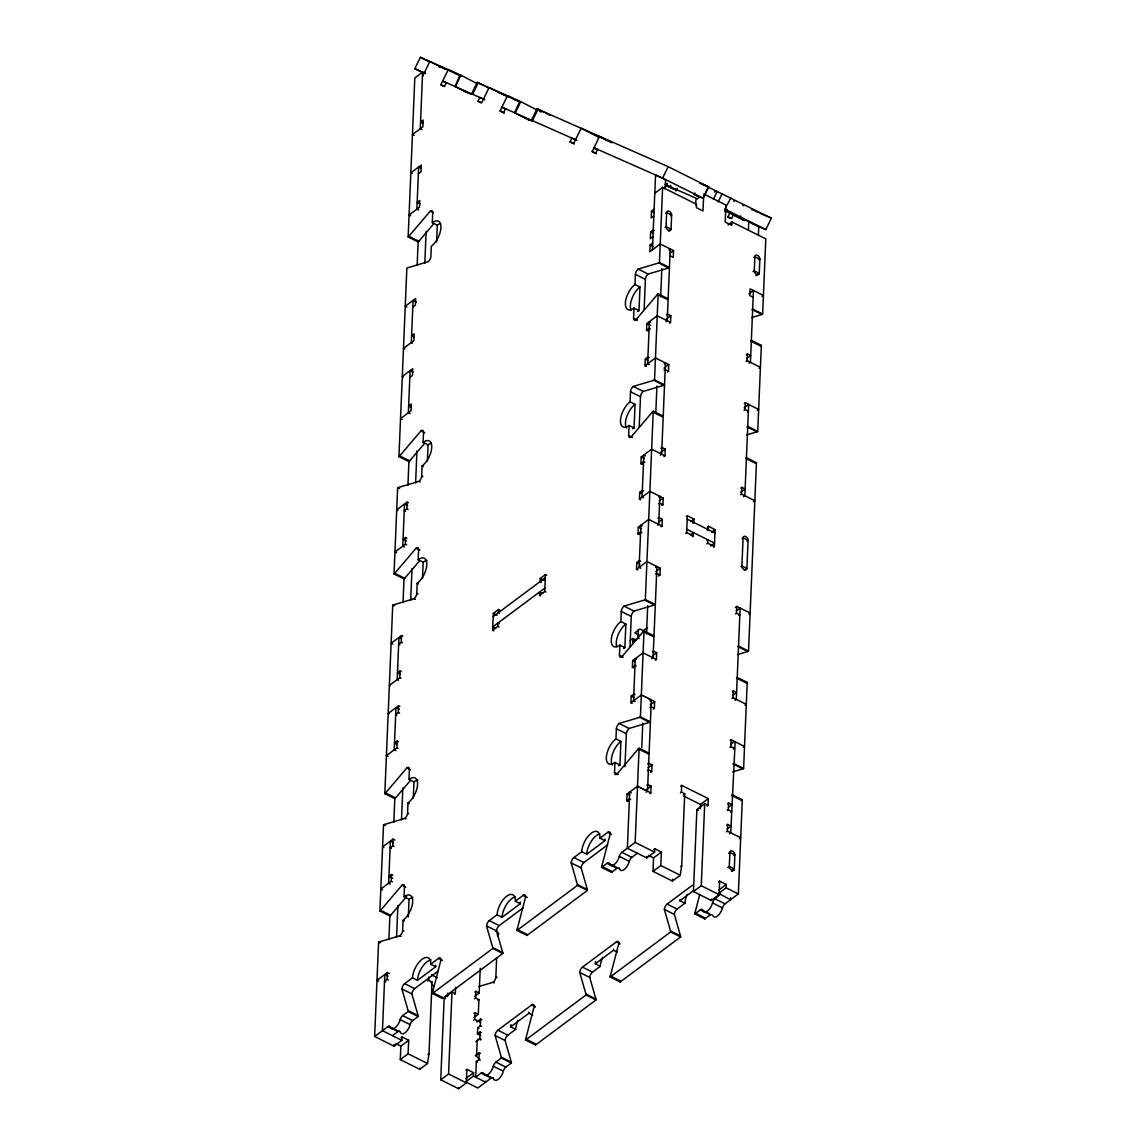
<?xml version="1.0" encoding="UTF-8"?>
<svg xmlns="http://www.w3.org/2000/svg" width="1146" height="1146" viewBox="0 0 1146 1146"><rect width="100%" height="100%" fill="white"/><g stroke="black" fill="none" stroke-linecap="round" stroke-linejoin="round"><path stroke-width="1.5" d="M493.195 616.562L545.295 577.742M492.794 626.246L492.751 627.091M427.716 981.076L428.69 980.346L432.028 982.007L429.005 1053.905L427.53 1063.488L419.708 1069.304L400.283 1059.62L408.105 1053.79L408.678 1040.31L402.017 1036.987L401.874 1040.353L394.052 1046.183L374.642 1036.485L378.581 942.284A4.226 2.006 -63.5 0 1 379.326 941.869L399.897 935.752L401.143 936.368M406.658 896.458L390.643 915.296A4.226 2.006 -63.5 0 1 389.884 915.983L379.899 910.998L383.509 824.948A4.226 2.006 -63.5 0 1 384.239 824.533L404.81 818.402L406.056 819.032M410.239 780.684L395.556 797.945A4.226 2.006 -63.5 0 1 394.797 798.633L384.812 793.648L392.72 605.26A4.226 2.006 -63.5 0 1 393.45 604.844L414.021 598.713L415.267 599.344M419.45 560.996L404.767 578.257A4.226 2.006 -63.5 0 1 404.008 578.959L394.023 573.974L397.633 487.91A4.226 2.006 -63.5 0 1 398.364 487.494L418.935 481.377L420.181 481.993M424.364 443.645L409.681 460.907A4.226 2.006 -63.5 0 1 408.936 461.609L398.937 456.624L406.844 268.221A4.226 2.006 -63.5 0 1 407.575 267.806L428.146 261.689A4.226 2.006 -63.5 0 0 430.896 256.375L431.311 246.261A14.798 7.034 -63.5 0 0 440.924 227.682A14.798 7.034 -63.5 0 0 432.3 222.668L432.73 212.554A4.226 2.006 -63.5 0 0 430.266 211.136L408.907 236.248A4.226 2.02 -63.5 0 1 408.148 236.936L418.132 241.921A4.226 2.02 -63.5 0 0 418.892 241.233L433.575 223.957M408.148 236.936L414.809 77.971L422.63 72.155L424.751 73.215M422.63 72.155L420.253 128.767L421.914 129.598M385.772 981.85L384.526 981.234L387.133 979.286L387.42 972.553L389.282 973.484M388.895 939.577L389.941 914.608M382.478 889.869L380.816 889.038L391.244 881.274L391.517 874.527L392.777 875.157M391.359 848.441L390.113 847.825L392.72 845.891L393.006 839.144L394.883 840.075M393.823 822.169L394.854 797.415M388.079 756.46L386.417 755.629L396.831 747.865L397.118 741.118L398.364 741.749M396.96 715.047L395.714 714.416L398.321 712.483L398.593 705.735L399.839 706.366M390.184 685.824L389.354 685.408L399.768 677.644L400.054 670.911L401.301 671.527M399.897 644.826L398.65 644.195L401.258 642.261L401.544 635.514L402.79 636.145M403.02 602.624L404.065 577.584M396.616 552.83L394.94 552L405.369 544.235L405.641 537.503L406.902 538.119M405.498 511.417L404.237 510.787L406.844 508.853L407.131 502.106L408.377 502.736M407.947 485.13L408.979 460.377M417.144 265.6L418.19 240.545M396.559 937.285L397.891 905.526M401.487 819.877L402.819 788.047M410.683 600.346L412.016 568.516M415.611 482.853L416.943 451.023M424.808 263.308L426.14 231.492M394.052 1046.183L394.124 1044.493M399.897 935.752A4.226 2.006 -63.5 0 0 402.633 930.437L403.063 920.324A14.798 7.034 -63.5 0 0 412.675 901.744A14.798 7.034 -63.5 0 0 404.051 896.731L404.481 886.617A4.226 2.006 -63.5 0 0 402.017 885.199L380.644 910.311A4.226 2.006 -63.5 0 1 379.899 910.998M404.81 818.402A4.226 2.006 -63.5 0 0 407.561 813.087L407.976 802.974A14.798 7.034 -63.5 0 0 417.588 784.394A14.798 7.034 -63.5 0 0 408.964 779.395L409.394 769.281A4.226 2.006 -63.5 0 0 406.93 767.849L385.572 792.96A4.226 2.006 -63.5 0 1 384.812 793.648M414.021 598.713A4.226 2.006 -63.5 0 0 416.772 593.413L417.187 583.3A14.798 7.034 -63.5 0 0 426.799 564.706A14.798 7.034 -63.5 0 0 418.175 559.706L418.605 549.593A4.226 2.006 -63.5 0 0 416.141 548.16L394.768 573.272A4.226 2.006 -63.5 0 1 394.023 573.974M418.935 481.377A4.226 2.006 -63.5 0 0 421.685 476.063L422.115 465.949A14.798 7.034 -63.5 0 0 431.727 447.355A14.798 7.034 -63.5 0 0 423.103 442.356L423.519 432.243A4.226 2.006 -63.5 0 0 421.055 430.81L399.696 455.922A4.226 2.006 -63.5 0 1 398.937 456.624M400.283 1059.62L400.856 1046.14L408.678 1040.31M408.305 916.915L409.05 899.223A14.798 7.034 -63.5 0 1 412.875 897.461M413.291 798.103L413.964 781.887A14.798 7.034 -63.5 0 1 417.789 780.111M422.487 578.415L423.175 562.199A14.798 7.034 -63.5 0 1 427 560.423M427.415 461.064L428.088 444.849A14.798 7.034 -63.5 0 1 431.311 443.201M436.597 242.021L437.299 225.16A14.798 7.034 -63.5 0 1 440.522 223.513M428.69 980.346L428.833 976.979M491.519 1077.842A4.226 2.006 -63.5 0 0 491.133 1078.085L477.825 1088.012L465.62 1081.91L473.441 1076.094L473.585 1072.713L466.923 1069.39L466.365 1082.884L458.543 1088.7L440.737 1079.819L444.175 997.808L451.997 991.978L455.32 993.639L455.592 987.322M447.628 996.519L447.771 993.138M440.737 1079.819L448.559 1073.988L451.997 991.978M458.543 1088.7L458.601 1087.439M473.713 1020.098L474.688 1019.367L474.974 1012.62L478.297 1014.282L478.913 999.684L475.576 998.023L474.602 998.753M475.576 998.023L475.862 991.276L479.186 992.937L480.231 968.241M493.869 630.873L492.622 630.257L493.324 613.397L498.539 609.514L499.785 610.145M480.461 1053.418L479.2 1052.787L478.928 1059.534L476.321 1061.468L475.662 1077.197L481.148 1073.1A4.226 2.006 -63.5 0 1 483.512 1073.53A8.452 4.025 -63.5 0 0 488.239 1074.361A8.452 4.025 -63.5 0 0 493.339 1066.21A4.226 2.006 -63.5 0 1 495.889 1062.127L501.389 1058.03A4.212 2.006 -63.5 0 0 501.318 1057.156L495.115 1035.497A4.226 2.006 -63.5 0 1 497.865 1030.182L531.73 1004.956L534.853 1006.517M479.673 1058.761A3.81 2.435 53.3 0 1 477.868 1057.715L476.951 1056.54A2.392 1.533 53.3 0 1 476.578 1055.151L477.194 1040.683A3.166 2.034 53.3 0 1 480.704 1040.038M480.589 1035.511L477.467 1033.95L477.724 1027.761L480.332 1025.828L480.618 1019.081L481.864 1019.711M475.891 1041.657L479.802 1038.749L480.074 1032.002L481.32 1032.632M492.622 630.257L497.837 626.375L497.966 622.994L499.226 623.625M498.539 609.514L498.395 612.895L499.642 613.511M485.689 1081.208L485.646 1082.182L473.441 1076.094M478.956 986.491L493.095 982.28A4.226 2.006 -63.5 0 0 495.846 976.965L496.648 957.798M497.565 935.895L497.679 933.159A4.226 2.006 -63.5 0 0 495.688 931.426M540.769 595.934L539.508 595.318L539.651 591.952L542.774 593.499M546.685 575.206L545.424 574.59L540.224 578.472L540.081 581.839L541.327 582.455M539.508 595.318L544.722 591.436L545.424 574.59M618.238 774.639L616.992 774.023A4.226 2.006 -63.5 0 1 614.528 772.59L614.958 762.477A14.798 7.034 -63.5 0 1 606.334 757.477A14.798 7.034 -63.5 0 1 615.946 738.884L616.362 728.77A4.226 2.006 -63.5 0 1 619.112 723.47L639.683 717.339A4.226 2.006 -63.5 0 0 640.413 716.923L650.412 721.908A4.226 2.006 -63.5 0 1 649.667 722.324L629.097 728.455L619.112 723.47M623.166 657.303L621.906 656.672A4.226 2.006 -63.5 0 1 619.442 655.24L619.871 645.126A14.798 7.034 -63.5 0 1 611.248 640.127A14.798 7.034 -63.5 0 1 620.86 621.547L621.29 611.434A4.226 2.006 -63.5 0 1 624.026 606.119L644.596 599.988A4.226 2.006 -63.5 0 0 645.341 599.573L655.326 604.558A4.226 2.006 -63.5 0 1 654.581 604.973L634.025 611.105L624.026 606.119M632.363 437.614L631.117 436.984A4.226 2.006 -63.5 0 1 628.653 435.552L629.082 425.453A14.798 7.034 -63.5 0 1 620.459 420.439A14.798 7.034 -63.5 0 1 630.071 401.859L630.486 391.746A4.226 2.006 -63.5 0 1 633.237 386.431L653.807 380.314A4.226 2.006 -63.5 0 0 654.538 379.899L664.537 384.884A4.226 2.006 -63.5 0 1 663.792 385.3L643.221 391.416L633.237 386.431M637.291 320.264L636.044 319.648A4.226 2.006 -63.5 0 1 633.58 318.216L633.996 308.102A14.798 7.034 -63.5 0 1 625.372 303.103A14.798 7.034 -63.5 0 1 634.984 284.509L635.414 274.395A4.226 2.006 -63.5 0 1 638.15 269.081L658.721 262.964A4.226 2.006 -63.5 0 0 659.466 262.549L669.45 267.534A4.226 2.006 -63.5 0 1 668.705 267.949L648.149 274.066L638.15 269.081M618.625 765.829A14.798 7.034 -63.5 0 0 619.943 764.969L620.931 741.376L615.946 738.884M623.539 648.493A14.798 7.034 -63.5 0 0 624.871 647.619L625.859 624.04L620.86 621.547M632.75 428.805A14.798 7.034 -63.5 0 0 634.067 427.945L635.056 404.352L630.071 401.859M637.663 311.454A14.798 7.034 -63.5 0 0 638.995 310.595L639.984 287.001L634.984 284.509M624.971 766.617L626.346 733.755A4.226 2.006 -63.5 0 1 629.097 728.455M630.014 646.545L631.274 616.419A4.226 2.006 -63.5 0 1 634.025 611.105M639.21 426.856L640.485 396.731A4.226 2.006 -63.5 0 1 643.221 391.416M644.138 309.506L645.399 279.38A4.226 2.006 -63.5 0 1 648.149 274.066M633.967 642.476L632.721 641.846L632.864 638.48L635.987 640.041M628.065 801.369L626.805 800.739L627.091 794.006L637.52 786.242L650.828 792.889L651.114 786.142L647.777 784.48L646.802 785.211M632.162 703.343L630.916 702.727L631.202 695.98L633.81 694.046L635.056 694.662M633.652 667.96L632.406 667.33L632.678 660.597L643.107 652.833L656.414 659.48L656.701 652.733L653.378 651.071L652.403 651.802M637.763 569.934L636.517 569.318L636.789 562.571L639.396 560.638L640.643 561.254M639.239 534.552L637.993 533.921L638.279 527.189L648.693 519.425L662.016 526.071L662.288 519.324L658.964 517.663L657.99 518.393M640.7 499.728L639.454 499.097L639.74 492.365L642.347 490.416L643.594 491.047M642.19 464.331L640.929 463.715L641.216 456.968L651.644 449.203L664.952 455.85L665.239 449.117L661.915 447.456L660.927 448.186M646.287 366.319L645.04 365.689L645.327 358.956L647.934 357.008L649.18 357.638M647.777 330.922L646.53 330.306L646.817 323.559L657.231 315.795L658.148 293.834L668.132 298.82A4.226 2.006 -63.5 0 0 667.387 299.521L657.403 294.536L636.044 319.648M652.704 243.052L650.097 245L649.825 251.733L660.239 243.983L662.617 187.371L696.496 204.275L696.353 207.655L702.999 210.979L703.644 195.651M654.509 230.604L653.263 229.988L650.656 231.922L650.369 238.669L652.976 236.721M654.122 209.202L651.53 211.151L651.243 217.883L653.85 215.949M652.432 249.799L655.555 174.98L665.554 179.965L665.196 188.517M632.721 641.846L637.935 637.964L638.279 629.541M659.466 262.549L660.239 243.983L673.562 250.63L673.275 257.363L669.952 255.701M617.479 868.038A4.226 2.006 -63.5 0 0 617.092 868.296L611.606 872.378L601.621 867.393L607.108 863.31A4.226 2.006 -63.5 0 1 609.471 863.726A8.452 4.025 -63.5 0 0 614.199 864.557A8.452 4.025 -63.5 0 0 619.298 856.406A4.226 2.006 -63.5 0 1 621.848 852.323L635.156 842.41L639.11 748.209L649.094 753.194A4.226 2.006 -63.5 0 0 648.35 753.896L638.351 748.911L616.992 774.023M640.413 716.923L644.023 630.873L654.008 635.858A4.226 2.006 -63.5 0 0 653.263 636.546L643.278 631.561L621.906 656.672M645.341 599.573L653.234 411.185L663.219 416.17A4.226 2.006 -63.5 0 0 662.474 416.858L652.489 411.872L631.117 436.984M654.538 379.899L657.231 315.795L670.539 322.441L670.825 315.709L667.502 314.047L666.528 314.778M641.746 747.794L642.777 723.097M646.516 633.91L647.705 605.618M655.799 412.603L656.916 386.087M660.64 296.886L661.829 268.594M650.498 699.533L651.329 699.948L647.504 791.227L646.201 792.201M631.36 792.889L629.698 792.058L627.349 848.241L646.759 857.924L646.817 856.449M650.742 772.275L651.73 771.545L652.002 764.797L648.679 763.136L647.705 763.866M653.392 709.073L654.366 708.343L654.653 701.61L641.345 694.963L630.916 702.727M658.492 576.037L659.967 574.948L660.239 568.201L646.931 561.554L636.517 569.318M661.93 505.458L662.904 504.727L663.19 497.98L649.868 491.333L639.454 499.097M667.516 372.049L668.505 371.318L668.777 364.571L655.469 357.924L645.04 365.689M680.423 792.817L681.397 792.087L684.721 793.748L681.712 865.66L680.223 875.243L672.416 881.059L652.991 871.361L653.564 857.881L661.371 852.065L654.724 848.742L653.736 849.458M646.759 857.924L654.581 852.108L654.724 848.742M652.991 871.361L660.812 865.545L661.371 852.065M695.694 204.876L695.909 199.776L699.805 196.868M685.652 533.363L686.64 532.632L687.342 515.772L694.003 519.095L693.86 522.476L692.872 523.206M681.397 792.087L681.684 785.354L708.314 798.647L708.027 805.394L707.053 806.111M692.313 536.686L693.287 535.956L693.43 532.589L690.508 534.767M706.738 543.877L707.712 543.161L707.856 539.78L706.881 540.511M713.399 547.201L714.373 546.484L715.075 529.624L708.429 526.301L708.285 529.667L707.297 530.397M719.301 892.935L726.149 887.835L726.292 884.468L719.631 881.145L719.058 894.625L711.251 900.441L693.445 891.559L696.883 809.549L704.704 803.733L708.027 805.394M700.321 808.689L700.493 804.463L708.314 798.647M693.445 891.559L701.266 885.743L704.704 803.733M751.633 317.542L761.918 314.477A4.226 2.006 -63.5 0 0 762.649 314.061L765.8 238.884L731.993 222.009L731.85 225.375L725.203 222.052L725.905 205.034L703.716 193.961M711.251 900.441L711.308 899.18M730.618 897.791L730.532 899.753L718.341 893.235M720.59 893.78L715.047 898.865A4.226 2.006 -63.5 0 0 712.497 902.933A8.452 4.025 -63.5 0 1 707.397 911.099A8.452 4.025 -63.5 0 1 702.684 910.253A4.226 2.006 -63.5 0 0 700.321 909.838L694.82 913.935L704.804 918.92L710.305 914.823A4.226 2.006 -63.5 0 1 711.064 914.408M748.41 230.102L748.768 221.522L733.426 214.746L731.578 218.542L727.896 216.923L730.432 211.695M726.406 831.838L727.395 831.108L727.667 824.375L731.005 826.037L727.094 828.945M727.309 810.494L728.283 809.764L728.57 803.031L731.893 804.693L728.469 807.242M729.959 747.307L730.933 746.576L731.22 739.829L744.528 746.476L743.224 747.45M732.008 698.43L732.982 697.699L733.268 690.966L736.592 692.628L732.681 695.536M735.546 613.898L736.52 613.167L736.806 606.42L750.129 613.067L748.825 614.041M740.545 494.814L741.519 494.084L741.791 487.337L745.129 488.998L740.731 492.279M744.083 410.268L745.058 409.537L745.344 402.805L758.652 409.451L757.735 431.412A4.226 2.006 -63.5 0 1 756.99 431.827L746.719 434.893M746.132 361.405L747.106 360.675L747.393 353.928L750.716 355.589L746.805 358.512M729.859 853.312L729.887 852.438A3.166 2.034 53.3 0 1 732.495 851.149A3.166 2.034 53.3 0 1 734.887 854.93L734.285 869.384A2.392 1.533 53.3 0 1 733.812 870.358L732.838 870.602A3.81 2.435 53.3 0 1 730.575 869.456L729.658 868.296A2.392 1.533 53.3 0 1 729.286 866.892L729.887 852.438L734.887 854.93L733.913 855.661M735.173 741.806L730.718 832.77L729.415 833.744M753.294 271.573L754.269 270.857L754.87 256.661A3.166 2.034 53.3 0 1 757.463 255.372A3.166 2.034 53.3 0 1 759.855 259.154L759.268 273.35L756.661 275.284M758.394 235.102L758.752 226.507L748.768 221.522M712.038 914.938L712.669 915.239A8.452 4.025 -63.5 0 0 717.396 916.084A8.452 4.025 -63.5 0 0 722.496 907.918A4.226 2.006 -63.5 0 1 725.046 903.85L738.353 893.937L742.293 799.736L732.308 794.751A4.226 2.006 -63.5 0 0 731.563 795.439L741.548 800.424A4.226 2.006 -63.5 0 1 742.293 799.736M732.581 771.917L742.866 768.866A4.226 2.006 -63.5 0 0 743.611 768.45L747.221 682.386L737.236 677.401A4.226 2.006 -63.5 0 0 736.477 678.103L746.461 683.088A4.226 2.006 -63.5 0 1 747.221 682.386M737.508 654.581L747.794 651.515A4.226 2.006 -63.5 0 0 748.524 651.1L756.432 462.698L746.433 457.712A4.226 2.006 -63.5 0 0 745.688 458.414L755.672 463.399A4.226 2.006 -63.5 0 1 756.432 462.698M761.345 345.361A4.226 2.006 -63.5 0 0 760.586 346.049L750.601 341.064A4.226 2.006 -63.5 0 1 751.361 340.376L761.345 345.361L758.652 409.451L757.348 410.426M419.708 1069.304L419.894 1068.115M672.416 881.059L672.688 879.269M523.049 907.89L499.269 925.596A4.226 2.006 -63.5 0 0 496.519 930.91L502.722 952.555A4.226 2.006 -63.5 0 1 502.793 953.443L442.356 998.467L432.371 993.482A4.226 2.006 -63.5 0 1 432.515 992.436L440.995 959.847A4.226 2.006 -63.5 0 0 438.531 958.414L430.71 964.244A14.798 7.034 -63.5 0 0 422.086 959.245A14.798 7.034 -63.5 0 0 412.474 977.825L404.653 983.655A4.226 2.006 -63.5 0 0 401.917 988.955L408.119 1010.614A4.226 2.006 -63.5 0 1 408.177 1011.503L402.69 1015.6A4.226 2.006 -63.5 0 0 400.14 1019.668A8.452 4.025 -63.5 0 1 395.041 1027.819A8.452 4.025 -63.5 0 1 390.313 1026.988A4.226 2.006 -63.5 0 0 387.95 1026.572L374.642 1036.485M607.667 844.846L583.901 862.551A4.226 2.006 -63.5 0 0 581.151 867.866L587.354 889.525A4.226 2.006 -63.5 0 1 587.425 890.399L526.974 935.423L516.989 930.437A4.226 2.006 -63.5 0 1 517.147 929.392L525.613 896.802A4.226 2.006 -63.5 0 0 523.149 895.384L515.342 901.2A14.798 7.034 -63.5 0 0 506.718 896.201A14.798 7.034 -63.5 0 0 497.106 914.78L489.285 920.61A4.226 2.006 -63.5 0 0 486.534 925.925L492.737 947.57A4.226 2.006 -63.5 0 1 492.809 948.458L432.371 993.482M602.638 957.354A14.798 7.034 -63.5 0 0 600.289 966.307L592.468 972.123A4.226 2.006 -63.5 0 0 589.732 977.438L595.934 999.097A4.226 2.006 -63.5 0 1 595.992 999.971L535.554 1045.009L525.57 1040.024A4.226 2.006 -63.5 0 1 525.713 1038.978L534.194 1006.389A4.226 2.006 -63.5 0 0 531.73 1004.956M601.621 867.393A4.226 2.006 -63.5 0 1 601.765 866.347L610.245 833.772A4.226 2.006 -63.5 0 0 607.781 832.34L599.96 838.156A14.798 7.034 -63.5 0 0 591.336 833.156A14.798 7.034 -63.5 0 0 581.724 851.75L573.917 857.566A4.226 2.006 -63.5 0 0 571.166 862.881L577.369 884.526A4.226 2.006 -63.5 0 1 577.426 885.414L516.989 930.437M687.271 894.31A14.798 7.034 -63.5 0 0 684.921 903.263L677.1 909.093A4.226 2.006 -63.5 0 0 674.349 914.393L680.552 936.053A4.226 2.006 -63.5 0 1 680.624 936.941L620.187 981.964L610.202 976.979A4.226 2.006 -63.5 0 1 610.345 975.934L618.826 943.344A4.226 2.006 -63.5 0 0 616.362 941.912L582.483 967.138A4.226 2.006 -63.5 0 0 579.747 972.453L585.935 994.112A4.226 2.006 -63.5 0 1 586.007 994.986L525.57 1040.024M694.82 913.935A4.226 2.006 -63.5 0 1 694.977 912.889L699.733 894.553M422.43 72.499L414.823 68.703L420.367 57.3L460.907 75.249L455.406 86.681L463.5 90.835M422.444 76.696L429.836 61.483L438.574 65.838M414.823 68.703L424.292 72.886L424.636 72.169M439.362 67.413L439.82 66.468L440.966 66.969M447.9 70.321L448.244 69.605L456.982 73.974M443.703 86.251L440.852 84.818L448.244 69.605M446.381 82.641L444.533 86.451L440.852 84.818M460.076 74.834L455.048 86.494M477.166 82.369L471.622 93.786L472.653 94.287L478.197 82.884L477.223 82.397L519.897 101.235L514.525 112.738M480.833 102.639L477.982 101.206L479.83 97.41L484.099 99.544M507.119 96.465L507.463 95.748L516.832 100.418M504.355 113.096L500.071 110.961L507.463 95.748M505.601 108.784L503.753 112.594L500.071 110.961M516.574 113.783L515.227 113.082L520.728 101.65L536.973 109.987M536.987 108.784L531.443 120.187L532.475 120.702L538.018 109.285L537.044 108.813L668.175 166.686L708.701 186.927L703.157 198.33L694.261 194.405L694.949 192.986M574.332 143.995L570.049 141.86L571.897 138.05L576.18 140.184M597.782 137.248L598.126 136.546M596.436 153.75L592.153 151.601L599.544 136.403L609.744 141.488M597.682 149.424L595.834 153.235L592.153 151.601M605.503 140.471L607.094 140.385M597.739 149.682L594 147.805L662.632 178.103L668.175 166.686M667.373 183.274L664.136 188.775M665.181 184.434L666.8 185.136L667.488 183.718M666.8 185.136L670.124 186.798L670.825 185.38M675.968 191.11L677.358 188.259M704.145 195.694L708.3 187.127L771.358 218.213L765.815 229.615L751.088 223.112M714.646 192.184L715.333 190.752L717.181 191.568L713.371 199.404M718.184 201.925L721.994 194.075M724.788 209.174L730.89 198M727.094 209.346L726.063 211.494L724.816 210.864M724.802 210.749L726.406 211.451L727.108 210.033M739.614 218.342L740.774 215.964M743.181 220.204L733.426 214.746M418.376 173.762L420.969 171.814L421.255 165.081L410.841 172.845L412.087 173.461M412.775 307.171L415.382 305.223L415.669 298.49L405.24 306.254L406.916 307.085M654.796 193.187L662.617 187.371M409.838 377.378L412.445 375.444L412.718 368.697L402.303 376.461L403.55 377.091M665.683 213.342L666.657 212.612A3.166 2.034 53.3 0 1 669.25 211.337A3.166 2.034 53.3 0 1 671.642 215.104L671.055 229.157L668.619 230.976M670.668 215.835L671.642 215.104L666.657 212.612L666.07 226.664A3.166 2.034 53.3 0 0 668.462 230.432A3.166 2.034 53.3 0 0 671.055 229.157L666.07 226.664L665.081 227.381M668.92 249.928L670.224 248.969L667.216 320.78L665.912 321.754M669.651 253.538L673.562 250.63M728.082 224.917L731.993 222.009M407.131 502.106L396.717 509.87L397.963 510.5M646.53 330.306L649.137 328.358L650.384 328.988M666.428 318.989L670.825 315.709M753.882 257.535L754.87 256.661M669.565 323.172L670.539 322.441M758.881 259.884L759.855 259.154M753.294 271.43L754.283 270.7A3.166 2.034 53.3 0 0 756.661 274.467A3.166 2.034 53.3 0 0 759.268 273.192L755.844 275.742M405.641 537.503L403.048 539.437L406.157 540.998M748.882 293.906L753.452 290.511L750.429 362.337L749.14 363.311M664.15 363.884L665.454 362.91L661.629 454.188L660.325 455.163M663.892 368.21L668.777 364.571M762.133 296.47L763.437 295.496L750.114 288.849L749.828 295.596L753.166 297.258M664.193 370.387L665.167 369.657L668.505 371.318M746.418 354.658L747.393 353.928M759.125 368.296L760.428 367.322L747.106 360.675M401.544 635.514L391.115 643.278L392.777 644.109M640.929 463.715L643.536 461.766L644.783 462.397M660.841 452.398L665.239 449.117M663.978 456.581L664.952 455.85M744.37 403.535L745.344 402.805M744.112 407.861L748.667 404.466L744.843 495.745L743.539 496.719M400.054 670.911L397.447 672.845L400.57 674.407M747.407 411.93L748.381 411.199L745.058 409.537M658.878 497.049L659.867 496.318L658.678 524.41L657.704 525.14M659.279 500.902L663.19 497.98M544.866 588.07L492.766 626.876L495.717 628.352M658.606 503.796L659.58 503.065L662.904 504.727M389.01 713.915L388.179 713.5L398.593 705.735M637.993 533.921L640.6 531.988L641.846 532.604M658.391 522.247L662.288 519.324M661.041 526.802L662.016 526.071M686.368 516.502L687.342 515.772M690.58 521.645L694.003 519.095M397.118 741.118L394.51 743.066L397.003 744.313M740.817 488.067L741.791 487.337M707.44 527.031L708.429 526.301M655.612 567.514L656.916 566.539L653.091 657.818L651.788 658.792M655.856 571.482L660.239 568.201M655.655 574.003L656.629 573.272L659.967 574.948M711.666 532.174L715.075 529.624M753.524 501.704L754.827 500.73L741.519 494.084M710.635 546.026L714.545 543.118L686.798 529.266M742.107 538.606L743.081 537.875A3.166 2.034 53.3 0 1 745.688 536.586A3.166 2.034 53.3 0 1 748.066 540.368L746.891 568.445L744.456 570.264M747.092 541.098L748.066 540.368L743.081 537.875L741.906 565.952A3.166 2.034 53.3 0 0 744.298 569.734A3.166 2.034 53.3 0 0 746.891 568.445L741.906 565.952L740.918 566.683M630.257 640.428L632.864 638.48M647.562 627.535L643.278 630.715L639.955 629.054L634.741 632.936L639.182 635.156M393.006 839.144L382.578 846.908L383.838 847.524M632.406 667.33L635.013 665.396L636.259 666.012M652.79 655.655L656.701 652.733M655.44 660.211L656.414 659.48M735.345 607.523L736.806 606.42M736.233 611.004L740.13 608.082L736.305 699.361L735.001 700.335M738.869 615.56L739.858 614.829L736.52 613.167M391.517 874.527L388.924 876.475L392.663 878.337M650.026 700.922L651.329 699.948M650.255 704.89L654.653 701.61M650.069 707.411L651.043 706.681L654.366 708.343M732.28 691.697L733.268 690.966M648.092 767.72L652.002 764.797M647.418 770.613L648.392 769.883L651.73 771.545M745 705.32L746.29 704.346L732.982 697.699M387.42 972.553L376.991 980.317L378.653 981.148M626.805 800.739L629.412 798.805L630.658 799.421M646.716 789.422L651.114 786.142M649.854 793.619L650.828 792.889M730.231 740.56L731.22 739.829M730.632 744.413L734.543 741.491M412.474 977.825L417.473 980.317L435.709 966.737A14.798 7.034 -63.5 0 0 435.681 965.09M497.106 914.78L502.091 917.273L520.327 903.693A14.798 7.034 -63.5 0 0 520.298 902.045M581.724 851.75L586.723 854.243L604.959 840.648A14.798 7.034 -63.5 0 0 604.93 839.001M680.71 786.084L681.684 785.354M733.282 748.968L734.257 748.238L730.933 746.576M400.298 1031.973A8.452 4.025 -63.5 0 0 405.025 1032.804A8.452 4.025 -63.5 0 0 410.125 1024.653A4.226 2.006 -63.5 0 1 412.675 1020.585L418.161 1016.488A4.226 2.006 -63.5 0 0 418.104 1015.6L411.901 993.94A4.226 2.006 -63.5 0 1 414.637 988.64L438.417 970.92M431.039 982.738L432.028 982.007M683.747 794.479L684.721 793.748M392.448 1035.655L397.934 1031.558A4.226 2.006 -63.5 0 1 399.41 1031.056M619.585 869.069A8.452 4.025 -63.5 0 0 624.369 869.399A8.452 4.025 -63.5 0 0 629.283 861.391A4.226 2.006 -63.5 0 1 631.833 857.308L637.334 853.226M454.346 994.37L455.32 993.639M401.043 1037.717L402.017 1036.987M474.888 992.006L475.862 991.276M727.595 803.761L728.57 803.031M474.788 996.218L479.186 992.937M477.925 1000.415L478.913 999.684M730.632 812.156L731.606 811.425L728.283 809.764M473.986 1013.351L474.974 1012.62M726.693 825.106L727.667 824.375M473.9 1017.562L478.297 1014.282M428.031 1054.635L429.005 1053.905M680.738 866.376L681.712 865.66M476.707 1022.003L480.618 1019.081M477.467 1033.95L480.074 1032.002M739.399 838.729L740.087 837.454M728.598 853.412L729.887 852.438M610.202 976.979L670.639 931.956A4.226 2.006 -63.5 0 0 670.568 931.068L664.365 909.408A4.226 2.006 -63.5 0 1 667.115 904.094L692.513 885.185M518.021 1020.398A14.798 7.034 -63.5 0 0 515.671 1029.352L510.672 1026.859L528.908 1013.265A14.798 7.034 -63.5 0 0 528.922 1012.233M600.289 966.307L595.304 963.815L613.54 950.235A14.798 7.034 -63.5 0 0 613.54 949.189M684.921 903.263L679.922 900.77L693.946 890.327M475.304 1055.695L479.2 1052.787M727.997 867.45L729.3 866.476L734.3 868.969L731.707 870.903M475.604 1055.867L476.578 1055.151M728.312 867.622L729.286 866.892M493.625 1078.859A8.452 4.025 -63.5 0 0 498.41 1079.203A8.452 4.025 -63.5 0 0 503.323 1071.195A4.226 2.006 -63.5 0 1 505.873 1067.112L511.374 1063.015A4.212 2.006 -63.5 0 0 511.302 1062.141L505.1 1040.482A4.226 2.006 -63.5 0 1 507.85 1035.167L515.671 1029.352M731.836 871.204L734.285 869.384M465.949 1070.12L466.923 1069.39M718.657 881.876L719.631 881.145M465.763 1078.544L473.585 1072.713M718.957 889.926L726.292 884.468M442.112 67.485L443.273 67.986M444.19 68.388L446.725 69.505M447.642 69.92L449.031 70.522M449.719 70.837L453.859 72.656M454.776 73.072L457.082 74.089M499.04 92.611L506.174 95.763M506.861 96.063L508.939 96.98M509.397 97.181L516.302 100.232M591.121 133.251L594.573 134.77M595.49 135.185L596.865 135.787M597.567 136.102L602.624 138.337M603.083 138.537L604.93 139.354M606.076 139.855L607.222 140.371M608.383 140.872L609.529 141.388M443.373 68.23L441.683 67.399M444.061 68.531L445.909 69.347M457.884 74.633L458.801 75.034M503.051 94.574L501.332 93.743M503.753 94.874L505.587 95.691L503.767 94.746M517.333 100.877L518.479 101.378M519.625 101.894L520.785 102.395L519.74 101.879M595.361 135.314L596.522 135.83M609.4 141.517L607.924 140.8M610.331 141.932L611.935 142.634M708.701 186.927L699.805 183.002L703.959 185.079M708.3 187.127L704.375 185.28M751.79 209.575L753.423 210.291M755.056 211.007L758.323 212.454M759.941 213.17L771.358 218.213M462.64 90.391L466.823 92.239M468.915 93.17L471.006 94.087M523.88 117.422L526.644 118.654M528.02 119.256L532.159 121.089M594.086 148.421L596.164 149.338M477.982 101.206L481.664 102.839L489.055 87.626L500.702 93.442M570.049 141.86L573.731 143.479L581.122 128.266L591.537 133.466M670.124 186.798L696.926 198.63M666.07 185.595L667.216 186.096M668.376 186.597L676.427 190.164L665.611 184.764M741.362 218.829L745.33 220.576M538.018 109.285L544.021 112.222M546.012 113.21L550.008 115.159M478.197 82.884L484.199 85.821M486.19 86.795L488.196 87.784M733.626 200.879L734.457 201.295M742.78 205.449L743.611 205.865M610.159 141.689L612.021 142.634M591.952 133.667L594.029 134.712M595.419 135.185L596.665 135.815M517.448 100.733L518.909 101.464M513.981 99.215L516.058 100.246M457.612 74.275L459.274 75.106M454.547 72.972L456.423 73.903M444.118 68.402L445.995 69.333M439.19 66.153L441.067 67.084M420.367 57.3L427.974 61.096M662.632 178.103L703.157 198.33M725.346 209.417L765.815 229.615M694.261 194.405L699.662 197.112M726.406 211.451L735.574 216.021M736.405 216.436L738.067 217.267M738.898 217.683L739.729 218.098M576.839 140.299L501.919 107.165L505.673 109.028M667.044 185.681L672.745 188.531M727.896 216.923L730.747 218.342M484.758 99.659L442.7 81.022L446.453 82.884M424.292 72.886L425.538 73.516M754.856 256.804L759.855 259.297M651.53 211.151L654.38 212.569M754.269 270.857L759.268 273.35M650.656 231.922L653.507 233.354M423.39 123.453L420.539 122.02L423.146 120.086L422.86 126.819L412.445 134.583L414.107 135.414M650.097 245L652.962 246.419M762.649 314.061L752.664 309.076A4.226 2.006 -63.5 0 1 751.934 309.492L761.918 314.477M658.721 262.964L668.705 267.949M635.414 274.395L645.399 279.38M421.155 168.261L418.648 167.015L416.886 209.145L418.548 209.976M633.996 308.102L638.995 310.595M420.023 203.83L417.173 202.412L419.78 200.464L419.493 207.211L409.065 214.975L410.741 215.806M430.266 211.136L433.116 212.554M650.67 322.241L649.41 321.625L647.648 363.755L649.309 364.586M646.817 323.559L650.556 325.435M633.58 318.216L636.689 319.777M432.3 222.668L437.299 225.16M408.907 236.248L418.892 241.233M645.327 358.956L647.819 360.202M757.735 431.412L747.751 426.427A4.226 2.006 -63.5 0 1 747.006 426.842L756.99 431.827M653.807 380.314L663.792 385.3M630.486 391.746L640.485 396.731M416.385 302.086L413.061 300.424L411.299 342.554L412.546 343.184M629.082 425.453L634.067 427.945M628.653 435.552L631.775 437.113M414.437 337.239L411.572 335.821L414.179 333.873L413.907 340.62L403.478 348.384L404.724 349M645.485 455.864L643.823 455.034L642.061 497.163L643.307 497.779M641.216 456.968L644.339 458.529M413.033 372.092L410.11 370.645L408.348 412.775L410.01 413.606M639.74 492.365L642.233 493.611M687.228 519.167L714.961 533.005M686.64 532.632L693.287 535.956M707.712 543.161L714.373 546.484M411.486 407.46L408.635 406.028L411.242 404.094L410.956 410.827L400.541 418.591L402.203 419.422M642.132 525.871L640.886 525.24L639.11 567.37L640.786 568.201M638.279 527.189L641.402 528.75M421.055 430.81L424.765 432.873M423.103 442.356L428.088 444.849M636.789 562.571L639.912 564.133M422.115 465.949L423.361 466.565M399.696 455.922L409.681 460.907M421.685 476.063L422.931 476.679M748.524 651.1L738.54 646.115A4.226 2.006 -63.5 0 1 737.809 646.53L747.794 651.515M644.596 599.988L654.581 604.973M398.364 487.494L399.625 488.124M397.633 487.91L398.88 488.54M621.29 611.434L631.274 616.419M407.647 505.615L404.524 504.054L402.762 546.184L404.423 547.014M406.844 508.853L408.091 509.469M540.224 578.472L543.963 580.334M544.722 591.436L545.969 592.067M637.935 637.964L639.182 638.594M619.871 645.126L624.871 647.619M416.141 548.16L419.851 550.209M636.531 659.279L635.285 658.649L633.523 700.779L635.185 701.61M405.369 544.235L406.615 544.866M632.678 660.597L635.185 661.844M619.442 655.24L622.565 656.801M418.175 559.706L423.175 562.199M493.324 613.397L497.078 615.273M417.187 583.3L418.433 583.916M643.006 695.794L643.837 696.209M645.499 697.04L646.33 697.456M647.991 698.286L648.837 698.702M394.768 573.272L404.767 578.257M497.837 626.375L499.083 626.991M631.202 695.98L634.325 697.542M416.772 593.413L418.018 594.029M743.611 768.45L733.626 763.465A4.226 2.006 -63.5 0 1 732.881 763.881L742.866 768.866M639.683 717.339L649.667 722.324M393.45 604.844L394.697 605.46M392.72 605.26L393.966 605.876M616.362 728.77L626.346 733.755M401.429 638.709L398.937 637.463L397.175 679.592L398.421 680.208M401.258 642.261L402.504 642.877M683.431 795.954L700.493 804.463M614.958 762.477L619.943 764.969M696.883 809.549L698.344 810.279M614.528 772.59L617.651 774.152M637.52 786.242L638.351 786.657M640.012 787.488L640.843 787.904M642.505 788.735L643.336 789.15M644.997 789.981L645.843 790.396M727.395 831.108L740.703 837.755M399.768 677.644L401.028 678.274M627.091 794.006L629.584 795.252M399.324 709.331L395.986 707.669L394.224 749.799L395.886 750.63M398.321 712.483L399.567 713.099M635.156 842.41L654.581 852.108M726.149 887.835L738.353 893.937M607.781 832.34L610.274 833.586M610.245 833.772L611.491 834.388M648.564 855.389L653.564 857.881M660.812 865.545L680.223 875.243M701.266 885.743L719.058 894.625M599.96 838.156L604.959 840.648M621.848 852.323L631.833 857.308M715.047 898.865L725.046 903.85M619.298 856.406L629.283 861.391M712.497 902.933L722.496 907.918M396.831 747.865L398.077 748.481M609.471 863.726L610.718 864.342M611.348 864.657L612.594 865.287M613.841 865.903L615.087 866.534M615.717 866.834L616.963 867.465M618.21 868.081L619.456 868.711M702.684 910.253L703.931 910.884M705.177 911.5L706.423 912.13M707.669 912.746L708.916 913.376M607.108 863.31L617.092 868.296M700.321 909.838L710.305 914.823M386.417 755.629L387.248 756.045M406.93 767.849L409.423 769.095M409.394 769.281L410.64 769.897M601.765 866.347L611.749 871.347A4.226 2.006 -63.5 0 0 611.606 872.378M694.977 912.889L704.962 917.874A4.226 2.006 -63.5 0 0 704.804 918.92M573.917 857.566L583.901 862.551M667.115 904.094L677.1 909.093M408.964 779.395L413.964 781.887M571.166 862.881L581.151 867.866M664.365 909.408L674.349 914.393M577.369 884.526L587.354 889.525M670.568 931.068L680.552 936.053M577.426 885.414L587.425 890.399M670.639 931.956L680.624 936.941M407.976 802.974L409.237 803.604M385.572 792.96L395.556 797.945M407.561 813.087L408.807 813.717M384.239 824.533L385.5 825.149M383.509 824.948L384.755 825.564M523.149 895.384L526.902 897.246M616.362 941.912L619.47 943.473M525.613 896.802L526.859 897.433M618.826 943.344L620.072 943.96M515.342 901.2L520.327 903.693M613.54 950.235L617.279 952.097M393.522 842.639L390.399 841.078L388.637 883.208L390.299 884.039M392.72 845.891L393.966 846.507M517.147 929.392L527.131 934.377A4.226 2.006 -63.5 0 0 526.974 935.423M610.345 975.934L620.33 980.919A4.226 2.006 -63.5 0 0 620.187 981.964M489.285 920.61L499.269 925.596M582.483 967.138L592.468 972.123M486.534 925.925L496.519 930.91M579.747 972.453L589.732 977.438M402.017 885.199L405.14 886.746M404.481 886.617L405.727 887.248M497.679 933.159L498.925 933.775M391.244 881.274L392.491 881.89M404.051 896.731L409.05 899.223M492.737 947.57L502.722 952.555M585.935 994.112L595.934 999.097M492.809 948.458L502.793 953.443M586.007 994.986L595.992 999.971M403.063 920.324L404.309 920.954M380.644 910.311L390.643 915.296M402.633 930.437L403.893 931.068M495.846 976.965L497.092 977.595M493.095 982.28L494.341 982.91M438.531 958.414L441.64 959.976M440.995 959.847L442.241 960.477M534.194 1006.389L535.44 1007.005M430.71 964.244L435.709 966.737M528.908 1013.265L532.646 1015.141M379.326 941.869L380.572 942.499M378.581 942.284L379.842 942.914M431.469 974.845L437.299 977.753M431.985 984.829L434.477 986.076M444.175 997.808L445.636 998.524M432.515 992.436L442.499 997.421A4.226 2.006 -63.5 0 0 442.356 998.467M525.713 1038.978L535.712 1043.963A4.226 2.006 -63.5 0 0 535.554 1045.009M404.653 983.655L414.637 988.64M497.865 1030.182L507.85 1035.167M388.136 976.148L384.812 974.487L382.449 1030.669L401.874 1040.353M474.688 1019.367L480.503 1022.275M387.133 979.286L388.379 979.916M480.332 1025.828L481.578 1026.444M401.917 988.955L411.901 993.94M495.115 1035.497L505.1 1040.482M477.724 1027.761L478.985 1028.392M479.802 1038.749L481.048 1039.365M408.119 1010.614L418.104 1015.6M501.318 1057.156L511.302 1062.141M408.177 1011.503L418.161 1016.488M501.389 1058.03L511.374 1063.015M402.69 1015.6L412.675 1020.585M495.889 1062.127L505.873 1067.112M400.14 1019.668L410.125 1024.653M493.339 1066.21L503.323 1071.195M478.928 1059.534L480.174 1060.15M476.321 1061.468L477.567 1062.098M390.313 1026.988L392.806 1028.234M393.436 1028.549L394.682 1029.165M395.929 1029.796L397.175 1030.412M397.805 1030.727L399.668 1031.658M483.512 1073.53L484.758 1074.146M485.388 1074.461L486.635 1075.077M487.265 1075.392L488.511 1076.022M489.757 1076.638L491.004 1077.269M492.25 1077.885L493.496 1078.515M387.95 1026.572L397.934 1031.558M481.148 1073.1L491.133 1078.085M395.857 1043.648L400.856 1046.14M408.105 1053.79L427.53 1063.488M448.559 1073.988L466.365 1082.884M539.666 111.377L541.027 112.064M460.95 75.264L477.151 83.586M517.92 114.471L523.321 117.236M524.682 117.938L526.028 118.625M527.375 119.327L528.721 120.015M464.861 91.522L466.207 92.224M467.554 92.912L468.9 93.6M619.127 868.095A4.226 2.006 -63.5 0 1 619.399 868.539M417.473 980.317A14.798 7.034 -63.5 0 1 431.197 959.933M502.091 917.273A14.798 7.034 -63.5 0 1 515.227 896.974M586.723 854.243A14.798 7.034 -63.5 0 1 599.859 833.93M652.489 411.872A4.226 2.006 -63.5 0 1 653.234 411.185M657.403 294.536A4.226 2.006 -63.5 0 1 658.148 293.834M626.533 428.088A14.798 7.034 -63.5 0 1 626.862 416.299A14.798 7.034 -63.5 0 1 635.056 404.352M631.145 310.237A14.798 7.034 -63.5 0 1 639.984 287.001M638.351 748.911A4.226 2.006 -63.5 0 1 639.11 748.209M643.278 631.561A4.226 2.006 -63.5 0 1 644.023 630.873M612.394 765.113A14.798 7.034 -63.5 0 1 612.738 753.323A14.798 7.034 -63.5 0 1 620.931 741.376M616.777 646.688A14.798 7.034 -63.5 0 1 625.859 624.04M493.052 1077.784A4.226 2.006 -63.5 0 1 493.367 1078.171M510.672 1026.859A14.798 7.034 -63.5 0 1 510.915 1024.596M679.922 900.77A14.798 7.034 -63.5 0 1 680.008 899.682M595.304 963.815A14.798 7.034 -63.5 0 1 595.533 961.551M461.566 76.252L460.176 75.65L461.566 76.252"/></g></svg>
